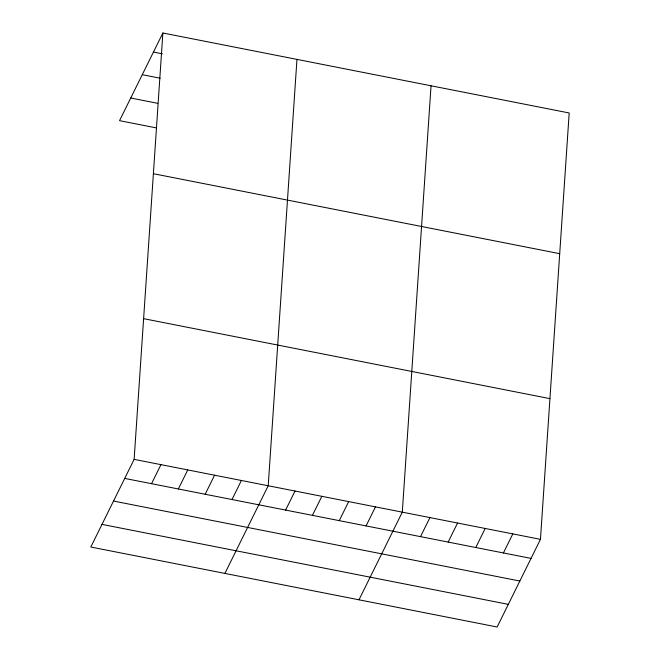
<?xml version="1.0" encoding="UTF-8"?>
<svg xmlns="http://www.w3.org/2000/svg" width="660" height="660" viewBox="0 0 660 660"><rect width="100%" height="100%" fill="white"/><g stroke="black" fill="none" stroke-linecap="round" stroke-linejoin="round"><path stroke-width="0.99" d="M134.129 459.368L162.871 33L569.192 112.975L540.457 539.344L497.129 627L90.808 547.024L134.129 459.368L540.457 539.344M296.959 59.392L268.216 485.76L224.895 573.416M431.046 85.784L402.303 512.152L358.982 599.808M162.871 33L119.543 120.656L156.296 127.892M151.528 483.697L160.949 464.64M178.349 488.969L187.762 469.92M205.161 494.249L214.583 475.2M231.982 499.529L241.395 480.48M285.615 510.089L295.036 491.032M312.436 515.361L321.849 496.312M339.257 520.641L348.67 501.592M366.069 525.921L375.482 506.872M420.519 536.638L429.932 517.588M448.148 542.074L457.561 523.025M475.778 547.519L485.191 528.462M503.407 552.956L512.82 533.899M153.45 52.049L162.393 53.815M142.263 74.695L160.141 78.21M130.738 98.018L157.55 103.298M153.384 173.704L559.713 253.679M143.616 318.664L549.937 398.64M124.715 478.417L531.036 558.393M113.52 501.055L519.849 581.031M101.995 524.386L508.324 604.362"/></g></svg>
